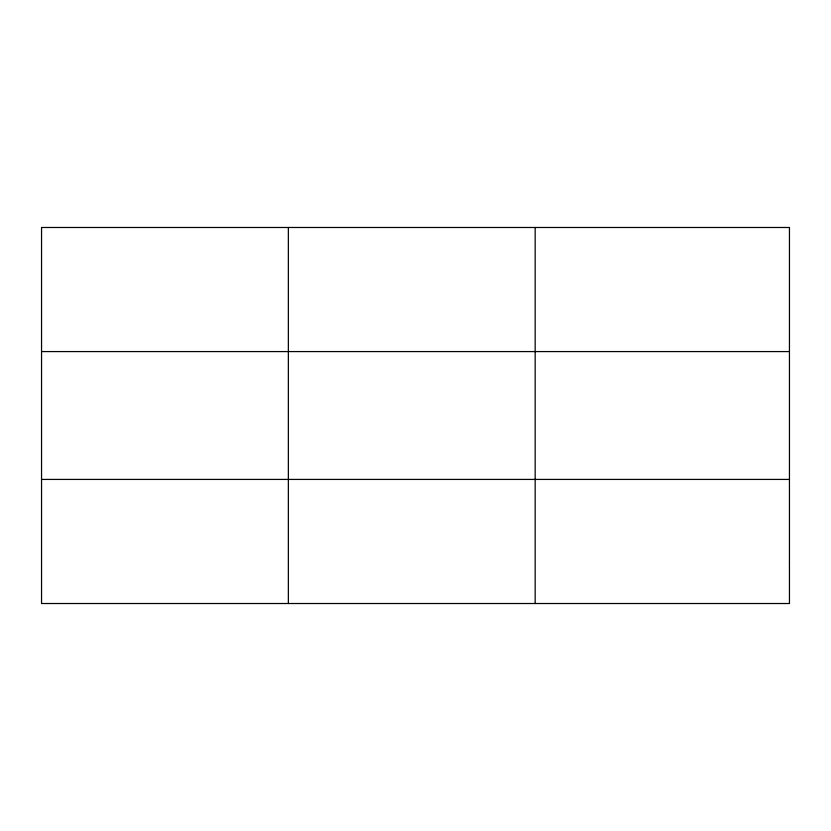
<?xml version="1.0" encoding="UTF-8"?>
<svg xmlns="http://www.w3.org/2000/svg" width="831" height="831" viewBox="0 0 831 831"><rect width="100%" height="100%" fill="white"/><g stroke="black" fill="none" stroke-linecap="round" stroke-linejoin="round"><path stroke-width="1.25" d="M288.357 227.486L288.357 603.514M535.164 227.486L535.164 603.514M41.55 351.575L789.45 351.575M41.55 479.425L789.45 479.425M789.45 562.151L789.45 603.514L41.55 603.514L41.55 227.486L789.45 227.486L789.45 562.151"/></g></svg>
